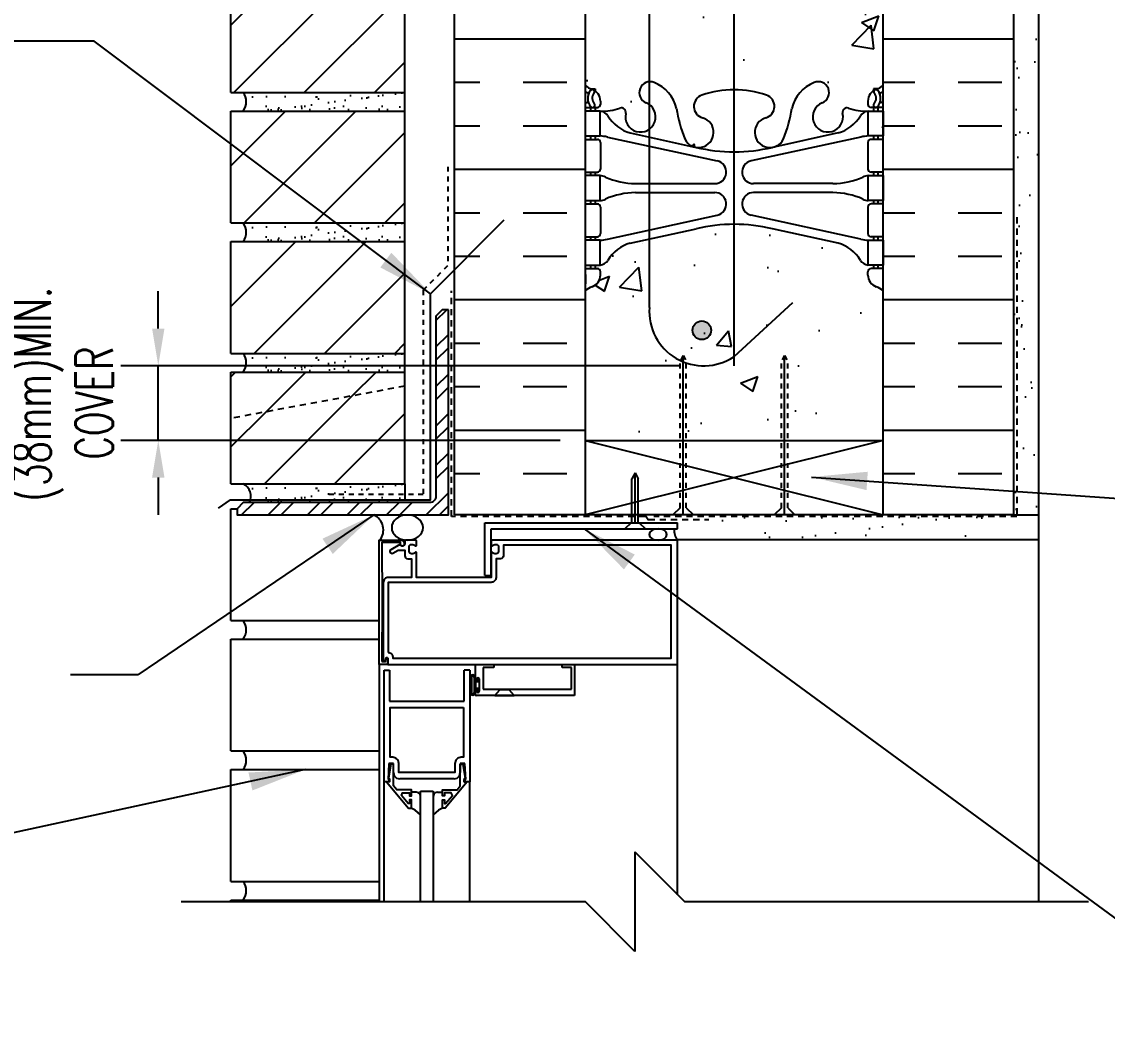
# Model space of a CAD drawing. Header units: inches. Extents: x -7.7 to 43.3, y 75.2 to 149.9.
# Drawn here: x 4.08 to 25.92, y 118.13 to 138.14 of the extents above; entities that cross this region are included whole.
import ezdxf

# ---------------------------------------------------------------- set-up
doc = ezdxf.new("R2010")
doc.units = ezdxf.units.IN
doc.header["$LTSCALE"] = 0.5
doc.header["$MEASUREMENT"] = 0
doc.linetypes.add('DASHED2', pattern=[0.375, 0.25, -0.125])
doc.linetypes.add('HIDDEN2', pattern=[0.1875, 0.125, -0.0625])
for name, color, linetype in [('HATCH', 12, 'Continuous'), ('Hidden2', 12, 'HIDDEN2'), ('LINE18', 9, 'Continuous'), ('line25', 2, 'Continuous'), ('LINE50', 5, 'Continuous'), ('LINE65', 3, 'Continuous'), ('LINE9', 9, 'Continuous'), ('TEXT', 4, 'Continuous'), ('Web_Edge', 9, 'Continuous')]:
    doc.layers.add(name, color=color, linetype=linetype)
doc.styles.add('DIM', font='romans.shx', dxfattribs={"width": 0.7})
doc.dimstyles.new('ext_12', dxfattribs={"dimscale": 12, "dimtxt": 0.09375, "dimasz": 0.09375, "dimexe": 0.09375, "dimexo": 0.0625, "dimgap": 0.0625, "dimtad": 1, "dimdec": 1, "dimzin": 2, "dimdsep": 46, "dimlunit": 4, "dimtxsty": 'DIM', "dimcen": 0.09, "dimdle": 0.09375, "dimclrt": 4, "dimadec": 0, "dimazin": 0, "dimtfac": 1, "dimtdec": 1, "dimtmove": 1, "dimatfit": 3, "dimfxl": 1, "dimfrac": 2, "dimtolj": 1, "dimtzin": 0, "dimarcsym": 0})
doc.dimstyles.new('ext_8', dxfattribs={"dimscale": 8, "dimtxt": 0.09375, "dimasz": 0.09375, "dimexe": 0.09375, "dimexo": 0.0625, "dimgap": 0.0625, "dimtad": 1, "dimdec": 6, "dimzin": 3, "dimdsep": 46, "dimlunit": 4, "dimtxsty": 'DIM', "dimcen": 0.09, "dimdle": 0.09375, "dimclrt": 4, "dimadec": 0, "dimazin": 0, "dimtfac": 1, "dimtdec": 6, "dimtmove": 2, "dimatfit": 3, "dimfxl": 1, "dimfrac": 2, "dimtolj": 1, "dimtzin": 0, "dimarcsym": 0})
pattern_1 = [(45, (-108.4953, -49.4303), (-0.707107, 0.707107), [])]

# ---------------------------------------------------------------- blocks, each defined once
blk = doc.blocks.new('*D1')
at = {"layer": 'Defpoints', "color": 0, "transparency": 16777216}
for p in [(6.83, 131.215), (17.802, 131.215), (15.416, 129.715)]:
    blk.add_point(p, dxfattribs=at)
at = {"layer": 'TEXT', "color": 0, "lineweight": -2, "transparency": 16777216}
for p, q in [((6.83, 131.965), (6.83, 132.715)), ((17.302, 131.215), (6.08, 131.215)), ((6.83, 129.715), (6.83, 131.215)), ((14.916, 129.715), (6.08, 129.715)), ((6.83, 128.965), (6.83, 128.215))]:
    blk.add_line(p, q, dxfattribs=at)
at = {"layer": 'TEXT', "color": 0, "transparency": 16777216}
for points in [[(6.705, 131.965), (6.955, 131.965), (6.83, 131.215)], [(6.705, 128.965), (6.955, 128.965), (6.83, 129.715)]]:
    blk.add_solid(points, dxfattribs=at)
at = {"layer": 'TEXT', "color": 4, "transparency": 16777216, "insert": (4.291, 130.465), "char_height": 0.75, "attachment_point": 5, "rotation": 90, "style": 'DIM'}
blk.add_mtext('\\A1;1 1/2" \\P (38mm)MIN. \\PCOVER', dxfattribs=at)

msp = doc.modelspace()

# ---------------------------------------------------------------- hatches: boundary and pattern name
at = {"layer": 'HATCH'}
h = msp.add_hatch(dxfattribs=at)
h.set_pattern_fill('AR-CONC', color=256, scale=0.5)
h.paths.add_polyline_path([(20.5060978, 86.5701202), (19.1842423, 86.8606158, 0.0577946906), (18.4161015, 86.9497023, 0.0577946906), (17.6479607, 86.8606158), (16.3261051, 86.5701202, 0.1963228336), (15.8769742, 86.2238605, -0.1889729321), (15.7211051, 86.129016), (15.6161051, 86.129016), (15.6161051, 86.059016), (15.6636051, 86.059016, -0.4142135624), (15.7261051, 85.996516), (15.7261051, 85.929016, -0.3178372452), (15.5594384, 85.6933137, 0.0824145898), (15.4161015, 85.6142073), (15.4161015, 84.0877083), (17.4161015, 84.0877083), (18.4161015, 85.0877083), (18.4161015, 83.0877083), (18.9951262, 83.6667331), (19.4161015, 84.0877083), (21.4161015, 84.0877083), (21.4161015, 85.6142073, 0.0824145898), (21.2727645, 85.6933137, -0.3178372452), (21.1060978, 85.929016), (21.1060978, 85.996516, -0.4142135624), (21.1685978, 86.059016), (21.2160978, 86.059016), (21.2160978, 86.129016), (21.1110978, 86.129016, -0.1889729321), (20.9552288, 86.2238605, 0.1963228336)])
h.paths.add_polyline_path([(21.0161015, 92.5615764), (20.9161015, 92.5615764), (20.9161015, 94.0768908, 0.2589583705), (20.6569609, 94.5436893, -0.3113104134), (20.6004014, 94.6738332, 2.1272927511), (20.1878158, 94.4493425, -1), (20.0243872, 94.0408195, -0.3253062267), (19.5578124, 94.7829854, 0.1048804382), (19.3854166, 95.5947968, 1.4229132431), (19.0519098, 95.127712, -0.7355925422), (19.0646946, 94.6696654, -0.0827551475), (18.4161015, 94.5615764, -0.0827551475), (17.7675083, 94.6696654, -0.7355925422), (17.7802932, 95.127712, 1.4229132431), (17.4467863, 95.5947968, 0.1048804382), (17.2743905, 94.7829854, -0.3253062267), (16.8078158, 94.0408195, -1), (16.6443872, 94.4493425, 2.1272927511), (16.2318015, 94.6738332, -0.3113104134), (16.175242, 94.5436893, 0.2589583705), (15.9161015, 94.0768908), (15.9161015, 92.5615764), (15.8161015, 92.5615764), (15.8161015, 92.5315764, -0.4142135624), (15.7661015, 92.4815764), (15.6400145, 92.4815764), (15.5911015, 92.3315764, -0.6), (15.4911015, 92.3315764), (15.4161015, 92.5615764), (15.4161015, 91.8328432), (15.4161015, 89.7438247, 0.0643975703), (15.5261051, 89.6778652), (15.6161051, 89.6778652), (15.6161051, 89.6361391, -0.2490694202), (15.7261051, 89.429016), (15.7261051, 89.361516, -0.4142135624), (15.6636051, 89.299016), (15.6161051, 89.299016), (15.6161051, 89.229016), (15.7211051, 89.229016, 0.1004604156), (16.1148036, 89.2861787, -0.6014354321), (16.234307, 89.1812954, 2.1820948247), (16.6443872, 89.3942048, -1), (16.8078158, 89.8027279, -0.2443795114), (17.2562236, 89.281971, 0.0531565226), (17.4220631, 88.6678894, 0.2232530871), (17.6223909, 88.5030355), (17.6420092, 88.4987241, 0.9554715931), (17.7802932, 89.0921941, -0.7355925422), (17.7675083, 89.5502406, -0.0827551475), (18.4161015, 89.6583297, -0.0827551475), (19.0646946, 89.5502406, -0.7355925422), (19.0519098, 89.0921941, 0.9554715931), (19.1901937, 88.4987241), (19.2098121, 88.5030355, 0.2232530871), (19.4101399, 88.6678894, 0.0531565226), (19.5759793, 89.281971, -0.2443795114), (20.0243872, 89.8027279, -1), (20.1878158, 89.3942048, 2.1820948247), (20.5978959, 89.1812954, -0.6014354321), (20.7173994, 89.2861787, 0.1004604156), (21.1110978, 89.229016), (21.2160978, 89.229016), (21.2160978, 89.299016), (21.1685978, 89.299016, -0.4142135624), (21.1060978, 89.361516), (21.1060978, 89.429016, -0.2490694202), (21.2160978, 89.6361391), (21.2160978, 89.6778652), (21.3060978, 89.6778652, 0.0643975703), (21.4161015, 89.7438247), (21.4161015, 91.8328432), (21.4161015, 92.5615764), (21.3411015, 92.3315764, -0.6), (21.2411015, 92.3315764), (21.1921884, 92.4815764), (21.0661015, 92.4815764, -0.4142135624), (21.0161015, 92.5315764)])
h.paths.add_polyline_path([(18.3011006, 96.5673857, 0.4135815914), (17.9261015, 96.9415764), (16.5411015, 96.9415764, 0.4142135624), (15.9161015, 96.3165764), (15.9161015, 95.7898486, 0.5490706968), (16.4500553, 95.4502037), (17.4623785, 95.923971, -0.0530942443), (17.9129196, 96.0791148, 0.3501185223)])
h.paths.add_polyline_path([(17.9129196, 97.9840379, -0.0530942443), (17.4623785, 98.1391818), (16.4500553, 98.612949, 0.5490706968), (15.9161015, 98.2733041), (15.9161015, 97.7465764, 0.4142135624), (16.5411015, 97.1215764), (17.9261015, 97.1215764, 0.4135815914), (18.3011006, 97.495767, 0.3501185224)])
h.paths.add_polyline_path([(20.9161015, 97.7465764), (20.9161015, 98.2733041, 0.5490706968), (20.3821476, 98.612949), (19.3698244, 98.1391818, -0.0530942443), (18.9192833, 97.9840379, 0.3501185223), (18.5311023, 97.495767, 0.4135815914), (18.9061015, 97.1215764), (20.2911015, 97.1215764, 0.4142135624)])
h.paths.add_polyline_path([(20.2911015, 96.9415764), (18.9061015, 96.9415764, 0.4135815914), (18.5311023, 96.5673857, 0.3501185223), (18.9192833, 96.0791148, -0.0530942443), (19.3698244, 95.923971), (20.3821476, 95.4502037, 0.5490706968), (20.9161015, 95.7898486), (20.9161015, 96.3165764, 0.4142135624)])
h.paths.add_polyline_path([(20.9161015, 100.5204932), (20.7961015, 100.7204932), (20.7961015, 100.8328432), (20.7961015, 100.9451932), (20.9161015, 101.1451932), (20.9161015, 102.286063, 0.2910966595), (20.6280399, 102.7389229), (19.3698244, 103.3277678, 0.1098692817), (18.4161015, 103.5398982, 0.1098692817), (17.4623785, 103.3277678), (16.204163, 102.7389229, 0.2910966595), (15.9161015, 102.286063), (15.9161015, 101.1451932), (16.0361015, 100.9451932), (16.0361015, 100.8328432), (16.0361015, 100.7204932), (15.9161015, 100.5204932), (15.9161015, 99.3796235, 0.2910966595), (16.204163, 98.9267636), (17.4623785, 98.3379187, 0.1098692817), (18.4161015, 98.1257883, 0.1098692817), (19.3698244, 98.3379187), (20.6280399, 98.9267636, 0.2910966595), (20.9161015, 99.3796235)])
h.paths.add_polyline_path([(18.3011006, 104.1699194, 0.4135815913), (17.9261015, 104.5441101), (16.5411015, 104.5441101, 0.4142135624), (15.9161015, 103.9191101), (15.9161015, 103.3923824, 0.5490706968), (16.4500553, 103.0527375), (17.4623785, 103.5265047, -0.0530942443), (17.9129196, 103.6816486, 0.1829837551), (18.207655, 103.8779278, 0.1570718047)])
h.paths.add_polyline_path([(18.3011006, 105.0983008, 0.3501185224), (17.9129196, 105.5865717, -0.0530942443), (17.4623785, 105.7417155), (16.4500553, 106.2154828, 0.5490706968), (15.9161015, 105.8758378), (15.9161015, 105.3491101, 0.4142135624), (16.5411015, 104.7241101), (17.9261015, 104.7241101, 0.4135815913)], flags=17)
h.paths.add_polyline_path([(20.9161015, 105.3491101), (20.9161015, 105.8758378, 0.5490706968), (20.3821476, 106.2154828), (19.3698244, 105.7417155, -0.0530942443), (18.9192833, 105.5865717, 0.3501185223), (18.5311023, 105.0983008, 0.4135815914), (18.9061015, 104.7241101), (20.2911015, 104.7241101, 0.4142135624)], flags=17)
h.paths.add_polyline_path([(20.9161015, 103.9191101, 0.4142135624), (20.2911015, 104.5441101), (18.9061015, 104.5441101, 0.4135815915), (18.5311023, 104.1699194, 0.3501185223), (18.9192833, 103.6816486, -0.0530942443), (19.3698244, 103.5265047), (20.3821476, 103.0527375, 0.5490706968), (20.9161015, 103.3923824)])
h.paths.add_polyline_path([(24.0411015, 109.8328432), (12.7911015, 109.8328432), (12.7911015, 105.8328432), (15.4161015, 103.2078432), (15.4161015, 107.5887956), (15.9161015, 107.5887956, 0.2589583705), (16.175242, 107.1219972, -0.3113104134), (16.2318015, 106.9918533, 2.1272927511), (16.6443872, 107.216344, -1), (16.8078158, 107.624867, -0.3253062267), (17.2743905, 106.8827011, 0.1048804382), (17.4467863, 106.0708897, 1.4229132431), (17.7802932, 106.5379745, -0.7355925422), (17.7675083, 106.996021, -0.0827551475), (18.4161015, 107.1041101, -0.0827551475), (19.0646946, 106.996021, -0.7355925422), (19.0519098, 106.5379745, 1.4229132431), (19.3854166, 106.0708897, 0.1048804382), (19.5578124, 106.8827011, -0.3253062267), (20.0243872, 107.624867, -1), (20.1878158, 107.216344, 2.1272927511), (20.6004014, 106.9918533, -0.3113104134), (20.6569609, 107.1219972, 0.2589583705), (20.9161015, 107.5887956), (21.4161015, 107.5887956), (21.4161015, 103.2072339), (24.0411015, 105.8328432)])
h.paths.add_polyline_path([(12.2911015, 109.8328432), (10.2983003, 109.8328432), (8.1036015, 109.8328432), (3.3695002, 109.6770951), (3.3695002, 107.8328432), (2.3695002, 106.8328432), (4.3695002, 106.8328432), (3.3695002, 105.8328432), (3.3695002, 103.6738489), (12.2911015, 103.9673624)])
h.paths.add_polyline_path([(33.4627027, 108.8328432), (33.4627027, 109.8328432), (24.5411015, 109.8328432), (24.5411015, 105.8322663), (33.4627027, 105.8328432), (33.4627027, 106.8328432), (34.4627027, 107.8328432), (32.4627027, 107.8328432)])
h.paths.add_polyline_path([(21.4161015, 132.7260064, 0.0824145898), (21.2727645, 132.8051129, -0.3178372452), (21.1060978, 133.0408152), (21.1060978, 133.1083152, -0.4142135624), (21.1685978, 133.1708152), (21.2160978, 133.1708152), (21.2160978, 133.2408152), (21.1110978, 133.2408152, -0.1889729321), (20.9552288, 133.3356597, 0.1963228336), (20.5060978, 133.6819194), (19.1842423, 133.972415, 0.0577946906), (18.4161015, 134.0615014, 0.0577946906), (17.6479607, 133.972415), (16.3261051, 133.6819194, 0.1963228336), (15.8769742, 133.3356597, -0.1889729321), (15.7211051, 133.2408152), (15.6161051, 133.2408152), (15.6161051, 133.1708152), (15.6636051, 133.1708152, -0.4142135624), (15.7261051, 133.1083152), (15.7261051, 133.0408152, -0.3178372452), (15.5594384, 132.8051129, 0.0824145898), (15.4161015, 132.7260064), (15.4161015, 129.7148277), (17.3265841, 129.7148277), (17.3265841, 131.3018726), (17.3890841, 131.4213813), (17.4515841, 131.3018726), (17.4515841, 129.7148277), (19.3671464, 129.7148277), (19.3671464, 131.3018726), (19.4296464, 131.4213813), (19.4921464, 131.3018726), (19.4921464, 129.7148277), (21.4161015, 129.7148277)])
h.paths.add_polyline_path([(21.4161015, 138.9446424), (21.4161015, 141.033661, 0.0643975703), (21.3060978, 141.0996205), (21.2160978, 141.0996205), (21.2160978, 141.1413465, -0.2490694202), (21.1060978, 141.3484697), (21.1060978, 141.4159697, -0.4142135624), (21.1685978, 141.4784697), (21.2160978, 141.4784697), (21.2160978, 141.5484697), (21.1110978, 141.5484697, 0.1004604156), (20.7173994, 141.4913069, -0.6014354321), (20.5978959, 141.5961903, 2.1820948247), (20.1878158, 141.3832808, -1), (20.0243872, 140.9747578, -0.2443795114), (19.5759793, 141.4955147, 0.0531565226), (19.4101399, 142.1095963, 0.2232530871), (19.2098121, 142.2744502), (19.1901937, 142.2787616, 0.9554715931), (19.0519098, 141.6852916, -0.7355925422), (19.0646946, 141.227245, -0.0827551475), (18.4161015, 141.119156, -0.0827551475), (17.7675083, 141.227245, -0.7355925422), (17.7802932, 141.6852916, 0.9554715931), (17.6420092, 142.2787616), (17.6223909, 142.2744502, 0.2232530871), (17.4220631, 142.1095963, 0.0531565226), (17.2562236, 141.4955147, -0.2443795114), (16.8078158, 140.9747578, -1), (16.6443872, 141.3832808, 2.1820948247), (16.234307, 141.5961903, -0.6014354319), (16.1148036, 141.4913069, 0.1004604157), (15.7211051, 141.5484697), (15.6161051, 141.5484697), (15.6161051, 141.4784697), (15.6636051, 141.4784697, -0.4142135624), (15.7261051, 141.4159697), (15.7261051, 141.3484697, -0.2490694202), (15.6161051, 141.1413465), (15.6161051, 141.0996205), (15.5261051, 141.0996205, 0.0643975703), (15.4161015, 141.033661), (15.4161015, 138.9446424), (15.4161015, 136.8556239, 0.0643975703), (15.5261051, 136.7896644), (15.6161051, 136.7896644), (15.6161051, 136.7479383, -0.2490694202), (15.7261051, 136.5408152), (15.7261051, 136.4733152, -0.4142135624), (15.6636051, 136.4108152), (15.6161051, 136.4108152), (15.6161051, 136.3408152), (15.7211051, 136.3408152, 0.1004604156), (16.1148036, 136.3979779, -0.6014354321), (16.234307, 136.2930946, 2.1820948247), (16.6443872, 136.506004, -1), (16.8078158, 136.9145271, -0.2443795114), (17.2562236, 136.3937702, 0.0531565226), (17.4220631, 135.7796886, 0.2232530871), (17.6223909, 135.6148347), (17.6420092, 135.6105233, 0.9554715931), (17.7802932, 136.2039933, -0.7355925422), (17.7675083, 136.6620398, -0.0827551475), (18.4161015, 136.7701289, -0.0827551475), (19.0646946, 136.6620398, -0.7355925422), (19.0519098, 136.2039933, 0.9554715931), (19.1901937, 135.6105233), (19.2098121, 135.6148347, 0.2232530871), (19.4101399, 135.7796886, 0.0531565226), (19.5759793, 136.3937702, -0.2443795114), (20.0243872, 136.9145271, -1), (20.1878158, 136.506004, 2.1820948247), (20.5978959, 136.2930946, -0.6014354323), (20.7173994, 136.3979779, 0.1004604156), (21.1110978, 136.3408152), (21.2160978, 136.3408152), (21.2160978, 136.4108152), (21.1685978, 136.4108152, -0.4142135624), (21.1060978, 136.4733152), (21.1060978, 136.5408152, -0.2490694202), (21.2160978, 136.7479383), (21.2160978, 136.7896644), (21.3060978, 136.7896644, 0.0643975703), (21.4161015, 136.8556239)])
h.paths.add_polyline_path([(21.1110978, 144.6484697), (21.2160978, 144.6484697), (21.2160978, 144.7184697), (21.1685978, 144.7184697, -0.4142135624), (21.1060978, 144.7809697), (21.1060978, 144.8484697, -0.3178372452), (21.2727645, 145.084172, 0.0824145898), (21.4161015, 145.1632784), (21.4161015, 147.9355848), (17.4161015, 147.9355848), (16.4161015, 148.9355848), (16.4161015, 146.9355848), (15.4161015, 147.9355848), (15.4161015, 145.1632784, 0.0824145898), (15.5594384, 145.084172, -0.3178372452), (15.7261051, 144.8484697), (15.7261051, 144.7809697, -0.4142135624), (15.6636051, 144.7184697), (15.6161051, 144.7184697), (15.6161051, 144.6484697), (15.7211051, 144.6484697, -0.1889729321), (15.8769742, 144.5536252, 0.1963228336), (16.3261051, 144.2073655), (17.6479607, 143.9168699, 0.0577946906), (18.4161015, 143.8277834, 0.0577946906), (19.1842423, 143.9168699), (20.5060978, 144.2073655, 0.1963228336), (20.9552288, 144.5536252, -0.1889729321)])
h = msp.add_hatch(dxfattribs=at)
h.set_pattern_fill('AR-SAND', color=256, scale=0.5, style=0)
h.set_pattern_definition([(37.5, (-2811.8135, -357.8431), (-0.03149668, 0.96341188), [0, -0.76, 0, -0.85, 0, -0.8125]), (7.5, (-2811.8135, -357.8431), (0.88488835, 1.41107303), [0, -0.41, 0, -0.685, 0, -0.2625]), (327.5, (-2812.4285, -357.8431), (1.55707093, 0.00282953), [0, -0.25, 0, -0.9, 0, -1.175]), (317.5, (-2812.4285, -357.8431), (1.5030633, 0.4388378), [0, -0.125, 0, -0.59, 0, -0.675])])
h.paths.add_polyline_path([(24.5411015, 135.0015948), (24.0411015, 135.0015948), (24.0411015, 129.7020107), (24.5411015, 129.7020107)])
h.paths.add_polyline_path([(24.0411015, 135.0015948), (24.5411015, 135.0015948), (24.5411015, 139.2389194), (24.0411015, 139.2389194), (24.0411015, 138.9446424)])
h.paths.add_polyline_path([(24.0411015, 139.2389194), (24.5411015, 139.2389194), (24.5411015, 147.9355848), (24.0411015, 147.9355848)])
h = msp.add_hatch(dxfattribs=at)
h.set_pattern_fill('INSUL', color=256, scale=7, style=0)
h.set_pattern_definition([(0, (-2686.079, -308.4563), (0, 2.625), []), (0, (-2686.079, -307.5813), (0, 2.625), [0.875, -0.875]), (0, (-2686.079, -306.7063), (0, 2.625), [0.875, -0.875])])
h.paths.add_polyline_path([(15.4161015, 138.9446424), (15.1661015, 138.9446424), (14.7286015, 138.9446424), (14.7286015, 139.4446424), (13.2286015, 139.4446424), (13.2286015, 138.9446424), (12.7911015, 138.9446424), (12.7911015, 128.2148277), (15.4161015, 128.2148277), (15.4161015, 129.7148277)])
h.paths.add_polyline_path([(24.0411015, 138.9446424), (23.6036015, 138.9446424), (23.6036015, 139.4446424), (22.1036015, 139.4446424), (22.1036015, 138.9446424), (21.6661015, 138.9446424), (21.4161015, 138.9446424), (21.4161015, 128.2148277), (24.0411015, 128.2148277)])
h = msp.add_hatch(dxfattribs=at)
h.set_pattern_fill('ANSI31', color=256, scale=8, style=0)
h.set_pattern_definition(pattern_1)
h.paths.add_polyline_path([(11.7911015, 136.7148277), (11.7911015, 138.9648277), (8.2911015, 138.9648277), (8.2911015, 136.7148277)])
h = msp.add_hatch(dxfattribs=at)
h.set_pattern_fill('AR-SAND', color=256, scale=0.25, style=0)
h.set_pattern_definition([(37.5, (-108.4953, -44.1803), (-0.01574834, 0.48170594), [0, -0.38, 0, -0.425, 0, -0.40625]), (7.5, (-108.4953, -44.1803), (0.4424442, 0.7055365), [0, -0.205, 0, -0.3425, 0, -0.13125]), (327.5, (-108.8028, -44.1803), (0.7785355, 0.0014148), [0, -0.125, 0, -0.45, 0, -0.5875]), (317.5, (-108.8028, -44.1803), (0.7515317, 0.2194189), [0, -0.0625, 0, -0.295, 0, -0.3375])])
h.paths.add_polyline_path([(11.7911015, 136.7148277), (8.5411015, 136.7148277, -0.3182332765), (8.5411015, 136.3398277), (11.7911015, 136.3398277)])
h = msp.add_hatch(dxfattribs=at)
h.set_pattern_fill('ANSI31', color=256, scale=8, style=0)
h.set_pattern_definition(pattern_1)
h.paths.add_polyline_path([(11.7911015, 134.0898277), (11.7911015, 136.3398277), (8.2911015, 136.3398277), (8.2911015, 134.0898277)])
h = msp.add_hatch(dxfattribs=at)
h.set_pattern_fill('AR-SAND', color=256, scale=0.25, style=0)
h.set_pattern_definition([(37.5, (-108.4953, -46.8053), (-0.01574834, 0.48170594), [0, -0.38, 0, -0.425, 0, -0.40625]), (7.5, (-108.4953, -46.8053), (0.4424442, 0.7055365), [0, -0.205, 0, -0.3425, 0, -0.13125]), (327.5, (-108.8028, -46.8053), (0.7785355, 0.0014148), [0, -0.125, 0, -0.45, 0, -0.5875]), (317.5, (-108.8028, -46.8053), (0.7515317, 0.2194189), [0, -0.0625, 0, -0.295, 0, -0.3375])])
h.paths.add_polyline_path([(11.7911015, 134.0898277), (8.5411015, 134.0898277, -0.3182332765), (8.5411015, 133.7148277), (11.7911015, 133.7148277)])
h = msp.add_hatch(dxfattribs=at)
h.set_pattern_fill('ANSI31', color=256, scale=8, style=0)
h.set_pattern_definition(pattern_1)
h.paths.add_polyline_path([(8.2911015, 131.4648277), (11.7911015, 131.4648277), (11.7911015, 133.7148277), (8.2911015, 133.7148277)])
h = msp.add_hatch(dxfattribs=at)
h.set_pattern_fill('ANSI32', color=256, scale=1.5, style=0)
h.set_pattern_definition([(45, (98.0256, -26.2187), (-0.3977476, 0.3977476), []), (45, (98.29076, -26.2187), (-0.3977476, 0.3977476), [])])
h.paths.add_polyline_path([(12.6661015, 128.2148277), (12.6661015, 132.3398277), (12.5411015, 132.3398277), (12.4161015, 132.2148277), (12.4161015, 128.5898277, -0.4142135624), (12.2911015, 128.4648277), (8.5411015, 128.4648277), (8.4161015, 128.3398277), (8.4161015, 128.2148277)])
h = msp.add_hatch(dxfattribs=at)
h.set_pattern_fill('AR-SAND', color=256, scale=0.25, style=0)
h.set_pattern_definition([(37.5, (-108.4953, -49.4303), (-0.01574834, 0.48170594), [0, -0.38, 0, -0.425, 0, -0.40625]), (7.5, (-108.4953, -49.4303), (0.4424442, 0.7055365), [0, -0.205, 0, -0.3425, 0, -0.13125]), (327.5, (-108.8028, -49.4303), (0.7785355, 0.0014148), [0, -0.125, 0, -0.45, 0, -0.5875]), (317.5, (-108.8028, -49.4303), (0.7515317, 0.2194189), [0, -0.0625, 0, -0.295, 0, -0.3375])])
h.paths.add_polyline_path([(11.7911015, 131.0898277), (11.7911015, 131.4648277), (8.5411015, 131.4648277, -0.3182332765), (8.5411015, 131.0898277)])
h = msp.add_hatch(dxfattribs=at)
h.set_pattern_fill('ANSI31', color=256, scale=8, style=0)
h.set_pattern_definition(pattern_1)
h.paths.add_polyline_path([(8.2911015, 130.1576708), (11.7911015, 130.8054622), (11.7911015, 131.0898277), (8.2911015, 131.0898277)])
h = msp.add_hatch(dxfattribs=at)
h.set_pattern_fill('ANSI31', color=256, scale=8, style=0)
h.set_pattern_definition(pattern_1)
h.paths.add_polyline_path([(8.2911015, 130.1576708), (8.2911015, 128.8398277), (11.7911015, 128.8398277), (11.7911015, 130.8054622)])
h = msp.add_hatch(dxfattribs=at)
h.set_pattern_fill('AR-SAND', color=256, scale=0.5, style=0)
h.set_pattern_definition([(37.5, (-44.9122, -30.9237), (-0.0314967, 0.963412), [0, -0.76, 0, -0.85, 0, -0.8125]), (7.5, (-44.9122, -30.9237), (0.884888, 1.411073), [0, -0.41, 0, -0.685, 0, -0.2625]), (327.5, (-45.5272, -30.9237), (1.557071, 0.0028295), [0, -0.25, 0, -0.9, 0, -1.175]), (317.5, (-45.5272, -30.9237), (1.503063, 0.438838), [0, -0.125, 0, -0.59, 0, -0.675])])
edge = h.paths.add_edge_path()
edge.add_line((17.275865, 128.2148277), (17.275865, 127.9335777))
edge.add_arc((17.3606763, 127.8216614), 0.1404215, 127.15520351, 229.53544065)
edge.add_line((17.2695459, 127.7148277), (24.5411015, 127.7148277))
edge.add_line((24.5411015, 127.7148277), (24.5411015, 129.7020107))
edge.add_line((24.5411015, 129.7020107), (24.0411015, 129.7020107))
edge.add_line((24.0411015, 129.7020107), (24.0411015, 128.2148277))
edge.add_line((24.0411015, 128.2148277), (17.275865, 128.2148277))
h = msp.add_hatch(dxfattribs=at)
h.set_pattern_fill('AR-SAND', color=256, scale=0.25, style=0)
h.set_pattern_definition([(37.5, (-108.4953, -52.0553), (-0.01574834, 0.48170594), [0, -0.38, 0, -0.425, 0, -0.40625]), (7.5, (-108.4953, -52.0553), (0.4424442, 0.7055365), [0, -0.205, 0, -0.3425, 0, -0.13125]), (327.5, (-108.8028, -52.0553), (0.7785355, 0.0014148), [0, -0.125, 0, -0.45, 0, -0.5875]), (317.5, (-108.8028, -52.0553), (0.7515317, 0.2194189), [0, -0.0625, 0, -0.295, 0, -0.3375])])
h.paths.add_polyline_path([(11.7911015, 128.8398277), (8.5411015, 128.8398277, -0.3182332765), (8.5411015, 128.4648277), (11.7911015, 128.4648277)])
at = {"layer": 'LINE65'}
msp.add_hatch(color=256, dxfattribs=at).paths.add_polyline_path([(17.9527927, 131.9295091, 1), (17.5777927, 131.9295091, 1)])

# ---------------------------------------------------------------- linework, layer by layer
at = {"layer": 'HATCH'}
for p, q in [((20.5018698, 135.9028171), (20.5018698, 135.9028171)), ((21.3973295, 134.9270646), (21.3973295, 134.9270646)), ((16.5718503, 133.6778109), (16.5718503, 133.6778109)), ((17.3890841, 128.2148277), (17.3890841, 131.4213813)), ((19.4296464, 128.2148277), (19.4296464, 131.4213813)), ((21.4161015, 129.7148277), (15.4161015, 128.2148277)), ((15.4161015, 129.7148277), (21.4161015, 128.2148277)), ((16.4224563, 128.0585777), (16.4224563, 129.0585777)), ((24.5411015, 127.7148277), (24.5411015, 120.4335777))]:
    msp.add_line(p, q, dxfattribs=at)
at = {"layer": 'HATCH', "color": 6, "linetype": 'DASHED2'}
for p, q in [((12.7286015, 128.182057), (12.7286015, 132.7227447)), ((16.6324766, 128.182057), (12.7286015, 128.182057)), ((16.6624766, 128.149557), (16.6624766, 128.152057)), ((16.6924766, 128.119557), (17.9029506, 128.119557))]:
    msp.add_line(p, q, dxfattribs=at)
at = {"layer": 'HATCH', "color": 12}
for p, q in [((11.27599, 125.2064324), (11.27599, 120.4335777)), ((17.275865, 120.5738141), (17.275865, 125.2064533)), ((11.3716553, 120.4335777), (11.3716553, 122.8411989)), ((13.0956553, 120.4335777), (13.0956553, 122.8411989))]:
    msp.add_line(p, q, dxfattribs=at)
at = {"layer": 'HATCH', "color": 12, "linetype": 'Continuous'}
for p, q in [((12.0196043, 122.6377619), (11.9211553, 122.6377619)), ((12.0644893, 122.6255749), (12.0196043, 122.6377619)), ((12.0644893, 122.6255749), (12.0196043, 122.6377619)), ((12.0964643, 122.5935999), (12.0644893, 122.6255749)), ((12.0964643, 122.5935999), (12.0644893, 122.6255749)), ((12.1086513, 122.5487149), (12.0964643, 122.5935999)), ((12.1086513, 122.5487149), (12.0964643, 122.5935999)), ((12.3708463, 122.5935999), (12.3586593, 122.5487149)), ((12.3708463, 122.5935999), (12.3586593, 122.5487149)), ((12.4028213, 122.6255749), (12.3708463, 122.5935999)), ((12.4028213, 122.6255749), (12.3708463, 122.5935999)), ((12.4477073, 122.6377619), (12.4028213, 122.6255749)), ((12.4477073, 122.6377619), (12.4028213, 122.6255749)), ((12.4477073, 122.6377619), (12.5461553, 122.6377619)), ((11.9982633, 122.2751399), (11.9208443, 122.3117499)), ((11.9982633, 122.2751399), (11.9208443, 122.3117499)), ((12.5464703, 122.3117499), (12.4687413, 122.2751399)), ((12.5464703, 122.3117499), (12.4687413, 122.2751399)), ((12.1086553, 122.1775143), (11.9982633, 122.2751399)), ((12.0624333, 122.2183909), (11.9982633, 122.2751399)), ((12.4687413, 122.2751399), (12.3586553, 122.1786495)), ((12.4687413, 122.2751399), (12.4039963, 122.2183909))]:
    msp.add_line(p, q, dxfattribs=at)
at = {"layer": 'HATCH', "color": 6, "linetype": 'DASHED2'}
msp.add_lwpolyline([(24.1036015, 134.2021152), (24.1036015, 128.1835777), (16.7970514, 128.1835777)], dxfattribs=at)
at = {"layer": 'HATCH', "color": 12}
for centre, radius, start, end in [((11.0173105, 127.9083781), 0.3412135, 323.71627926, 63.91162696), ((17.5211865, 127.8981405), 0.3113304, 173.46414263, 218.00304887)]:
    msp.add_arc(centre, radius, start, end, dxfattribs=at)
at = {"layer": 'HATCH', "color": 6, "linetype": 'DASHED2'}
for centre, start, end in [((16.6324766, 128.152057), 0, 90), ((16.6924766, 128.149557), 180, 270)]:
    msp.add_arc(centre, 0.03, start, end, dxfattribs=at)
at = {"layer": 'HATCH'}
for centre in [(8.2763406, 125.9023277), (8.2763406, 123.2773277), (8.2763406, 120.6523277)]:
    msp.add_arc(centre, 0.3244296, 324.69439705, 35.30560295, dxfattribs=at)
at = {"layer": 'HATCH', "color": 12, "extrusion": (0, 0, -1)}
for centre, major_axis, ratio in [((11.8415505, 127.9595572), (0.3160899, 0), 0.8007338432), ((16.8852607, 127.8201077), (-0.1784102, 0), 0.6370397001)]:
    msp.add_ellipse(centre, major_axis=major_axis, ratio=ratio, start_param=-4.7123889804, end_param=1.5707963268, dxfattribs=at)
at = {"layer": 'Hidden2'}
for p, q in [((12.6552656, 135.2209663), (12.6552656, 133.2325196)), ((12.1612259, 132.7384799), (12.6552656, 133.2325196)), ((12.1612259, 132.7384799), (12.1612259, 128.6243275)), ((12.1612259, 128.6243275), (10.1612259, 128.6243275))]:
    msp.add_line(p, q, dxfattribs=at)
at = {"layer": 'LINE18', "linetype": 'HIDDEN2'}
for p, q in [((17.3890841, 131.4213813), (17.3265841, 131.3018726)), ((17.3265841, 128.3585458), (17.3265841, 131.3018726)), ((17.3890841, 131.4213813), (17.4515841, 131.3018726)), ((17.4515841, 128.3585458), (17.4515841, 131.3018726)), ((19.4296464, 131.4213813), (19.3671464, 131.3018726)), ((19.3671464, 128.3585458), (19.3671464, 131.3018726)), ((19.4296464, 131.4213813), (19.4921464, 131.3018726)), ((19.4921464, 128.3585458), (19.4921464, 131.3018726))]:
    msp.add_line(p, q, dxfattribs=at)
at = {"layer": 'LINE18'}
for p, q in [((16.4224563, 129.0585777), (16.3599563, 128.939069)), ((16.3599563, 128.0585777), (16.3599563, 128.939069)), ((16.4224563, 129.0585777), (16.4849563, 128.939069)), ((16.4849563, 128.0585777), (16.4849563, 128.939069)), ((17.3265841, 128.3585458), (17.1828659, 128.2148277)), ((17.4515841, 128.3585458), (17.5953022, 128.2148277)), ((19.3671464, 128.3585458), (19.2234282, 128.2148277)), ((19.4921464, 128.3585458), (19.6358645, 128.2148277)), ((13.400865, 128.0585777), (17.275865, 128.0585777)), ((13.400865, 126.9960419), (13.400865, 128.0585777)), ((16.3412382, 128.0585777), (16.2162382, 127.9335777)), ((16.5036745, 128.0585777), (16.6286745, 127.9335777)), ((17.275865, 127.9335777), (17.275865, 128.0585777)), ((13.525865, 126.9960419), (13.525865, 127.9335777)), ((13.525865, 127.9335777), (17.275865, 127.9335777)), ((24.5411015, 127.7148277), (24.5411015, 123.3470569)), ((13.400865, 126.9960419), (13.525865, 126.9960419)), ((13.2029736, 125.2064324), (13.5779751, 125.1998824)), ((13.2029736, 125.2064324), (13.2029736, 124.8984324)), ((13.3689751, 125.1444324), (13.3689751, 124.7064324)), ((13.5779751, 125.1444324), (13.3689751, 125.1444324)), ((13.5779751, 125.1998824), (13.5779751, 125.1444324)), ((14.9529751, 125.2020724), (15.2029751, 125.2064324)), ((14.9529751, 125.1444324), (14.9529751, 125.2020724)), ((15.1409751, 125.1444324), (14.9529751, 125.1444324)), ((15.1409751, 124.7064324), (15.1409751, 125.1444324)), ((15.2029751, 125.2064324), (15.2029751, 124.5814324)), ((11.3716553, 122.8411989), (11.3716553, 125.0911949)), ((11.3716553, 125.0911949), (11.4836553, 125.0911949)), ((11.4836553, 125.0911949), (11.4836553, 124.4661949)), ((12.9836553, 124.4661949), (12.9836553, 125.0911949)), ((13.0956553, 125.0911949), (12.9836553, 125.0911949)), ((13.0956553, 125.0911949), (13.0956553, 122.8411989)), ((13.1092236, 124.9474534), (13.1092236, 124.6354513)), ((13.1292236, 124.9474534), (13.1292236, 124.6354513)), ((13.1832236, 124.9474534), (13.1832236, 124.6354513)), ((13.2032236, 124.9474534), (13.2032236, 124.6354513)), ((13.2622236, 124.8684324), (13.2622236, 124.9264324)), ((13.2772236, 124.9264324), (13.2622236, 124.9264324)), ((13.2772236, 124.8534324), (13.2772236, 124.9264324)), ((13.2622236, 124.8684324), (13.2032236, 124.8684324)), ((13.2032236, 124.7144324), (13.2622236, 124.7144324)), ((13.2772236, 124.8534324), (13.2212236, 124.8534324)), ((13.2212236, 124.7294324), (13.2212236, 124.8534324)), ((13.2212236, 124.7294324), (13.2772236, 124.7294324)), ((13.2369736, 124.8984324), (13.2369736, 124.9164324)), ((13.2622236, 124.6564324), (13.2622236, 124.7144324)), ((13.2772236, 124.6564324), (13.2772236, 124.7294324)), ((13.2829736, 124.9164324), (13.2829736, 124.6664324)), ((13.3689751, 124.7064324), (15.1409751, 124.7064324)), ((13.2029736, 124.6844324), (13.2029736, 124.6124324)), ((15.2029751, 124.5814324), (13.2339736, 124.5814324)), ((13.2369736, 124.6664324), (13.2369736, 124.6844324)), ((13.2622236, 124.6564324), (13.2772236, 124.6564324)), ((13.6040846, 124.5809324), (13.9890844, 124.5809324)), ((13.6040848, 124.5809325), (13.7015848, 124.6930934)), ((13.8915842, 124.6930934), (13.7015849, 124.6930934)), ((13.9890843, 124.5809325), (13.8915844, 124.6930934)), ((11.4836553, 124.4661949), (12.9836553, 124.4661949)), ((11.4679073, 123.2151989), (11.4516553, 122.8911989)), ((11.5616553, 123.2151989), (11.4679073, 123.2151989)), ((11.5616553, 123.0286989), (11.5616553, 123.2151989)), ((12.9056553, 123.2151989), (12.9056553, 123.0286989)), ((12.9994073, 123.2151989), (12.9056553, 123.2151989)), ((13.0156553, 122.8911989), (12.9994073, 123.2151989)), ((11.5616633, 123.0286989), (11.5786963, 122.9656149)), ((11.5786963, 122.9656149), (11.6235323, 122.9207619)), ((12.8437223, 122.9207269), (12.8885923, 122.9655749)), ((12.8885923, 122.9655749), (12.9056473, 123.0286789)), ((11.4836553, 122.8411989), (11.3716553, 122.8411989)), ((11.4516553, 122.8911989), (11.4836553, 122.8911989)), ((11.4836553, 122.8911989), (11.4836553, 122.8411989)), ((11.6235323, 122.9207619), (11.6866123, 122.9037069)), ((12.7806553, 122.9036989), (11.6866553, 122.9036989)), ((12.7806123, 122.9037069), (12.8437223, 122.9207269)), ((12.9836553, 122.8411989), (12.9836553, 122.8911989)), ((12.9836553, 122.8911989), (13.0156553, 122.8911989)), ((13.0956553, 122.8411989), (12.9836553, 122.8411989)), ((12.1086553, 120.4335777), (12.1086553, 122.6536989)), ((12.1086553, 122.6536989), (12.3586553, 122.6536989)), ((12.3586553, 122.6536989), (12.3586553, 120.4335777))]:
    msp.add_line(p, q, dxfattribs=at)
for points in [[(11.32599, 125.2664324), (11.39899, 125.2664324), (11.4097552, 125.3066088, -0.3394542589), (11.4290737, 125.3214324), (11.43899, 125.3214324), (11.43899, 125.2064324), (11.27599, 125.2064324), (11.27599, 127.7064324), (11.71999, 127.7064324, -0.4142135624), (11.77999, 127.6464324), (11.77999, 127.6264324, -1), (11.69999, 127.6264324), (11.69999, 127.6564324), (11.32599, 127.6564324), (11.33599, 126.4564324)], [(11.875865, 127.5704533, -0.4142135624), (11.925865, 127.6204533), (11.9363734, 127.6204533, -0.1997729274), (12.0002234, 127.5938819, 0.6693764951), (12.025865, 127.6044533), (12.025865, 127.6864533, 0.4142135624), (12.005865, 127.7064533), (11.819865, 127.7064533, 0.4142135624), (11.789865, 127.6764533), (11.789865, 127.6364533, -0.8490904587), (11.6924942, 127.6204533), (11.509865, 127.5150123, 1), (11.549865, 127.4457303), (11.6550404, 127.5064533), (11.789865, 127.5064533), (11.789865, 127.3924533, 0.4142135624), (11.849865, 127.3324533), (11.925865, 127.3324533), (11.925865, 126.9564533), (11.456865, 126.9564533, 0.4142135624), (11.356865, 126.8564533), (11.356865, 125.2674533), (11.396865, 125.2674533), (11.4147931, 125.3343617, -0.876976463), (11.446865, 125.3301394), (11.446865, 125.2064533), (17.275865, 125.2064533), (17.275865, 127.7064533), (13.545865, 127.7064533, 0.4142135624), (13.525865, 127.6864533), (13.525865, 127.6044533, 0.6693764951), (13.5515067, 127.5938819, -0.1997729274), (13.6153567, 127.6204533), (13.625865, 127.6204533, -0.4142135624), (13.675865, 127.5704533), (13.675865, 127.4824533, -0.4142135624), (13.625865, 127.4324533), (13.6153567, 127.4324533, -0.1997729274), (13.5515067, 127.4590247, 0.6693764951), (13.525865, 127.4484533), (13.525865, 126.9564533), (12.025865, 126.9564533), (12.025865, 127.4484533, 0.6693764951), (12.0002234, 127.4590247, -0.1997729274), (11.9363734, 127.4324533), (11.925865, 127.4324533, -0.4142135624), (11.875865, 127.4824533)], [(11.456865, 125.4464533, -0.4142135624), (11.546865, 125.3564533), (11.546865, 125.3314533), (17.150865, 125.3314533), (17.150865, 127.6064533), (13.775865, 127.6064533), (13.775865, 127.3914533, -0.4142135624), (13.715865, 127.3314533), (13.625865, 127.3314533), (13.625865, 126.9564533, -0.4142135624), (13.525865, 126.8564533), (11.456865, 126.8564533)]]:
    msp.add_lwpolyline(points, format="xyb", close=True, dxfattribs=at)
for points in [[(12.9706553, 124.3411949), (12.9706553, 123.3401989), (12.9216553, 123.3401989), (12.9216553, 123.3401909), (12.8585573, 123.3231509), (12.8137043, 123.2782969), (12.7966633, 123.2151989), (12.7966553, 123.2151989), (12.7966553, 123.0286989), (11.6706553, 123.0286989), (11.6706553, 123.2151989), (11.6706473, 123.2151559), (11.6536273, 123.2782659), (11.6087803, 123.3231359), (11.5456753, 123.3401909), (11.5456553, 123.3401989), (11.4966553, 123.3401989), (11.4966553, 124.3411949), (11.9211553, 124.3411949)], [(11.4235333, 122.8411989), (11.8631553, 122.3111989), (11.9211553, 122.3111989), (11.9211553, 122.4801989), (11.8811553, 122.4801989), (11.8811553, 122.4079349), (11.8576953, 122.4079349), (11.7211833, 122.5706279), (11.7456953, 122.6231989), (11.8811553, 122.6231989), (11.8811553, 122.5641989), (11.9211553, 122.5641989), (11.9211553, 122.6821989), (11.6275653, 122.6821989), (11.5616553, 122.7607419), (11.5616553, 123.1971989), (11.5096553, 123.1971989), (11.4606553, 122.9251989), (11.4606553, 122.9051989), (11.4836553, 122.9051989), (11.4836553, 122.8411989)], [(13.0437773, 122.8411989), (12.6041553, 122.3111989), (12.5461553, 122.3111989), (12.5461553, 122.4801989), (12.5861553, 122.4801989), (12.5861553, 122.4079349), (12.6096163, 122.4079349), (12.7461323, 122.5706279), (12.7216163, 122.6231989), (12.5861553, 122.6231989), (12.5861553, 122.5641989), (12.5461553, 122.5641989), (12.5461553, 122.6821989), (12.8397503, 122.6821989), (12.9056553, 122.7607419), (12.9056553, 123.1971989), (12.9576553, 123.1971989), (13.0066553, 122.9251989), (13.0066553, 122.9051989), (12.9836553, 122.9051989), (12.9836553, 122.8411989)]]:
    msp.add_lwpolyline(points, close=True, dxfattribs=at)
for centre, radius, start, end in [((13.1562236, 124.9474534), 0.047, 0, 180), ((13.1562236, 124.9474534), 0.027, 0, 180), ((13.2599736, 124.9164324), 0.023, 0, 180), ((13.2199736, 124.8984324), 0.017, 180, 0), ((13.1562236, 124.6354513), 0.047, 180, 0), ((13.1562236, 124.6354513), 0.027, 180, 0), ((13.2199736, 124.6844324), 0.017, 0, 180), ((13.2339736, 124.6124324), 0.031, 180, 270), ((13.2599736, 124.6664324), 0.023, 180, 0)]:
    msp.add_arc(centre, radius, start, end, dxfattribs=at)
at = {"layer": 'line25'}
for p, q in [((8.2911015, 136.7148277), (8.2911015, 138.9648277)), ((11.7911015, 128.8398277), (11.7911015, 138.9648277)), ((15.4161015, 138.9446424), (15.4161015, 128.2148277)), ((21.4161015, 128.2148277), (21.4161015, 138.9446424)), ((8.2911015, 136.7148277), (11.7911015, 136.7148277)), ((8.2911015, 136.3398277), (11.7911015, 136.3398277)), ((8.2911015, 134.0898277), (8.2911015, 136.3398277)), ((8.2911015, 134.0898277), (11.7911015, 134.0898277)), ((8.2911015, 133.7148277), (11.7911015, 133.7148277)), ((8.2911015, 131.4648277), (8.2911015, 133.7148277)), ((8.2911015, 131.4648277), (11.7911015, 131.4648277)), ((8.2911015, 128.8398277), (8.2911015, 131.0898277)), ((8.2911015, 131.0898277), (11.7911015, 131.0898277)), ((15.4161015, 129.7148277), (21.4161015, 129.7148277)), ((8.2911015, 128.8398277), (11.7911015, 128.8398277)), ((11.7911015, 128.8398277), (11.7911015, 128.5156782)), ((24.0411015, 128.2148277), (15.4161015, 128.2148277))]:
    msp.add_line(p, q, dxfattribs=at)
at = {"layer": 'line25', "color": 12}
for p, q in [((8.2911015, 126.0898277), (8.2911015, 128.3398277)), ((8.2911015, 128.3398277), (8.4161015, 128.3398277)), ((8.2911015, 126.0898277), (11.27599, 126.0898277)), ((8.2911015, 123.4648277), (8.2911015, 125.7148277)), ((8.2911015, 125.7148277), (11.27599, 125.7148277)), ((8.2911015, 123.4648277), (11.27599, 123.4648277)), ((8.2911015, 120.8398277), (8.2911015, 123.0898277)), ((8.2911015, 123.0898277), (11.27599, 123.0898277)), ((8.2911015, 120.8398277), (11.27599, 120.8398277)), ((8.2911015, 120.4648277), (11.27599, 120.4648277)), ((8.2911015, 120.4335777), (8.2911015, 120.4648277))]:
    msp.add_line(p, q, dxfattribs=at)
at = {"layer": 'LINE50'}
for p, q in [((12.7911015, 128.2148277), (12.7911015, 137.2148277)), ((15.4161015, 128.2148277), (12.7911015, 128.2148277))]:
    msp.add_line(p, q, dxfattribs=at)
for points in [[(12.7911015, 128.2148277), (12.7911015, 138.9446424), (13.2286015, 138.9446424), (13.2286015, 139.4446424), (14.7286015, 139.4446424), (14.7286015, 138.9446424), (15.1661015, 138.9446424), (15.4161015, 138.9446424)], [(24.0411015, 128.2148277), (24.0411015, 138.9446424), (23.6036015, 138.9446424), (23.6036015, 139.4446424), (22.1036015, 139.4446424), (22.1036015, 138.9446424), (21.6661015, 138.9446424), (21.4161015, 138.9446424)]]:
    msp.add_lwpolyline(points, dxfattribs=at)
at = {"layer": 'LINE65'}
for p, q in [((18.4093652, 147.9446424), (18.4093652, 131.2148277)), ((16.7099705, 132.3881187), (16.7099705, 144.7185923)), ((19.5885655, 132.4824043), (18.4088135, 131.3981206))]:
    msp.add_line(p, q, dxfattribs=at)
msp.add_circle((17.7652927, 131.9295091), 0.1875, dxfattribs=at)
msp.add_arc((17.802299, 132.3099496), 1.0951219, 175.90677852, 303.63036406, dxfattribs=at)
at = {"layer": 'LINE9'}
for p, q in [((24.5411015, 147.9355848), (24.5411015, 127.7148277)), ((24.0411015, 128.2148277), (24.5411015, 128.2148277)), ((24.5411015, 127.7148277), (17.2695459, 127.7148277)), ((16.4161015, 121.4335777), (16.4161015, 119.4335777)), ((16.4161015, 121.4335777), (17.4161015, 120.4335777)), ((7.2911015, 120.4335777), (15.4161015, 120.4335777)), ((16.4161015, 119.4335777), (15.4161015, 120.4335777)), ((17.4161015, 120.4335777), (25.5411015, 120.4335777))]:
    msp.add_line(p, q, dxfattribs=at)
at = {"layer": 'LINE9', "linetype": 'DASHED2'}
msp.add_line((11.7911015, 130.8054622), (8.2911015, 130.1576708), dxfattribs=at)
at = {"layer": 'LINE9'}
msp.add_lwpolyline([(8.0411407, 128.3480903), (8.2841116, 128.5156782), (12.3081279, 128.5156782), (12.3081279, 132.6656782), (13.7911015, 134.1486518)], dxfattribs=at)
at = {"layer": 'LINE9', "color": 9}
msp.add_lwpolyline([(12.6661015, 132.3398277), (12.5411015, 132.3398277), (12.4161015, 132.2148277), (12.4161015, 128.5898277, -0.4142135624), (12.2911015, 128.4648277), (8.5411015, 128.4648277), (8.4161015, 128.3398277), (8.4161015, 128.2148277), (12.6661015, 128.2148277)], format="xyb", close=True, dxfattribs=at)
at = {"layer": 'LINE9'}
for centre, radius, start, end in [((8.2763406, 136.5273277), 0.3244296, 324.69439705, 35.30560295), ((8.2763406, 133.9023277), 0.3244296, 324.69439705, 35.30560295), ((8.2763406, 131.2773277), 0.3244296, 324.69439705, 35.30560295), ((8.4111382, 128.5881732), 0.2832321, 334.18333417, 62.68656348)]:
    msp.add_arc(centre, radius, start, end, dxfattribs=at)
at = {"layer": 'TEXT'}
for points in [[(16.7099705, 137.6510793, 0, 0.36, 0), (17.759213, 137.6510793, 0, 0, 0), (29.8582759, 137.6510793, 0, 0, 0)], [(24.1852476, 132.0301476, 0, 0.36, 0), (25.2248047, 132.0301476, 0, 0, 0), (34.0576176, 132.0301476, 0, 0, 0)]]:
    msp.add_lwpolyline(points, format="xyseb", dxfattribs=at)
at = {"layer": 'Web_Edge'}
for p, q in [((15.5261051, 136.7896644), (15.6161051, 136.7896644)), ((15.6161051, 136.7896644), (15.6161051, 136.7479383)), ((21.3060978, 136.7896644), (21.2160978, 136.7896644)), ((21.2160978, 136.7896644), (21.2160978, 136.7479383)), ((15.4161015, 136.5108152), (15.4579806, 136.5108152)), ((15.7261051, 136.5408152), (15.7261051, 136.4733152)), ((21.1060978, 136.5408152), (21.1060978, 136.4733152)), ((21.4161015, 136.5108152), (21.3742223, 136.5108152)), ((15.4161015, 136.4108152), (15.6636051, 136.4108152)), ((15.5261051, 136.4108152), (15.5261051, 136.3408152)), ((15.6161051, 136.4108152), (15.6161051, 136.3408152)), ((21.4161015, 136.4108152), (21.1685978, 136.4108152)), ((21.2160978, 136.4108152), (21.2160978, 136.3408152)), ((21.3060978, 136.4108152), (21.3060978, 136.3408152)), ((16.3261051, 135.899711), (17.6479607, 135.6092154)), ((20.5060978, 135.899711), (19.1842423, 135.6092154)), ((15.4161015, 135.7708152), (15.6636051, 135.7708152)), ((15.5261051, 135.8408152), (15.5261051, 135.7708152)), ((15.6161051, 135.8408152), (15.6161051, 135.7708152)), ((15.7261051, 135.7083152), (15.7261051, 135.1733152)), ((15.865105, 135.8170125), (18.0763402, 135.3354546)), ((20.967098, 135.8170125), (18.7558627, 135.3354546)), ((21.1060978, 135.7083152), (21.1060978, 135.1733152)), ((21.4161015, 135.7708152), (21.1685978, 135.7708152)), ((21.2160978, 135.8408152), (21.2160978, 135.7708152)), ((21.3060978, 135.8408152), (21.3060978, 135.7708152)), ((15.4161015, 135.1108152), (15.6636051, 135.1108152)), ((15.5261051, 135.1108152), (15.5261051, 135.0408152)), ((15.6161051, 135.1108152), (15.6161051, 135.0408152)), ((21.4161015, 135.1108152), (21.1685978, 135.1108152)), ((21.2160978, 135.1108152), (21.2160978, 135.0408152)), ((21.3060978, 135.1108152), (21.3060978, 135.0408152)), ((16.430831, 134.8808152), (18.0269727, 134.8808152)), ((20.4013719, 134.8808152), (18.8052302, 134.8808152)), ((15.5261051, 134.5408152), (15.5261051, 134.4708152)), ((15.6161051, 134.5408152), (15.6161051, 134.4708152)), ((16.430831, 134.7008152), (18.0269727, 134.7008152)), ((20.4013719, 134.7008152), (18.8052302, 134.7008152)), ((21.2160978, 134.5408152), (21.2160978, 134.4708152)), ((21.3060978, 134.5408152), (21.3060978, 134.4708152)), ((15.4161015, 134.4708152), (15.6636051, 134.4708152)), ((15.7261051, 134.4083152), (15.7261051, 133.8733152)), ((21.1060978, 134.4083152), (21.1060978, 133.8733152)), ((21.4161015, 134.4708152), (21.1685978, 134.4708152)), ((15.865105, 133.7646179), (18.0763402, 134.2461758)), ((20.967098, 133.7646179), (18.7558627, 134.2461758)), ((16.3261051, 133.6819194), (17.6479607, 133.972415)), ((20.5060978, 133.6819194), (19.1842423, 133.972415)), ((15.4161015, 133.8108152), (15.6636051, 133.8108152)), ((15.5261051, 133.8108152), (15.5261051, 133.7408152)), ((15.6161051, 133.8108152), (15.6161051, 133.7408152)), ((21.4161015, 133.8108152), (21.1685978, 133.8108152)), ((21.2160978, 133.8108152), (21.2160978, 133.7408152)), ((21.3060978, 133.8108152), (21.3060978, 133.7408152)), ((15.5261051, 133.2408152), (15.5261051, 133.1708152)), ((15.6161051, 133.2408152), (15.6161051, 133.1708152)), ((21.2160978, 133.2408152), (21.2160978, 133.1708152)), ((21.3060978, 133.2408152), (21.3060978, 133.1708152)), ((15.4161015, 133.1708152), (15.6636051, 133.1708152)), ((15.4261051, 133.0508152), (15.4261051, 132.8647451)), ((15.7261051, 133.0408152), (15.7261051, 133.1083152)), ((21.1060978, 133.0408152), (21.1060978, 133.1083152)), ((21.4161015, 133.1708152), (21.1685978, 133.1708152)), ((21.4060978, 133.0508152), (21.4060978, 132.8647451))]:
    msp.add_line(p, q, dxfattribs=at)
for points in [[(15.4211051, 135.8408152), (15.7211051, 135.8408152), (15.7211051, 136.3408152), (15.4211051, 136.3408152)], [(21.4110978, 135.8408152), (21.1110978, 135.8408152), (21.1110978, 136.3408152), (21.4110978, 136.3408152)], [(15.4211051, 134.5408152), (15.7211051, 134.5408152), (15.7211051, 135.0408152), (15.4211051, 135.0408152)], [(21.4110978, 134.5408152), (21.1110978, 134.5408152), (21.1110978, 135.0408152), (21.4110978, 135.0408152)], [(15.4211051, 133.2408152), (15.7211051, 133.2408152), (15.7211051, 133.7408152), (15.4211051, 133.7408152)], [(21.4110978, 133.2408152), (21.1110978, 133.2408152), (21.1110978, 133.7408152), (21.4110978, 133.7408152)]]:
    msp.add_lwpolyline(points, close=True, dxfattribs=at)
msp.add_lwpolyline([(21.402629, 136.0106117, -0.1064936633), (21.402629, 136.0251746)], format="xyb", dxfattribs=at)
msp.add_lwpolyline([(21.402629, 136.0106117, -0.1064936633), (21.402629, 136.0251746)], format="xyb", dxfattribs=at)
for centre, radius, start, end in [((15.7261051, 137.247922), 0.5, 231.6833368, 250.52877936), ((15.7261051, 137.247922), 0.6, 238.89067372, 245.07477071), ((15.7198125, 136.5953746), 0.25, 140.114512, 222.46086784), ((15.5620461, 136.7262713), 0.0450092, 319.18789923, 141.44800068), ((15.4761051, 136.5408152), 0.25, 0, 70.52877936), ((16.7261015, 136.7102656), 0.22, 68.19625201, 248.19625201), ((16.5311015, 136.2228233), 0.745, 13.26522148, 68.19625201), ((18.4161015, 134.7701289), 2, 90, 108.92296391), ((18.4161015, 134.7701289), 2, 71.07703609, 90), ((20.3011015, 136.2228233), 0.745, 111.80374799, 166.73477852), ((20.1061015, 136.7102656), 0.22, 291.80374799, 111.80374799), ((21.3560978, 136.5408152), 0.25, 109.47122064, 180), ((21.2701568, 136.7262713), 0.0450092, 38.55199932, 220.81210077), ((21.1060978, 137.247922), 0.5, 289.47122064, 308.3166632), ((21.1123904, 136.5953746), 0.25, 317.53913216, 39.885488), ((21.1060978, 137.247922), 0.6, 294.92522929, 301.10932628), ((15.4579806, 136.5308152), 0.02, 270, 14.1540658), ((15.4648153, 136.6856697), 0.02, 340.79160221, 65.07477071), ((15.7198125, 136.5953746), 0.16, 140.0000772, 222.46086784), ((16.5311015, 136.2228233), 0.305, 166.67950567, 68.19625201), ((17.8453395, 136.4350105), 0.24, 108.92296391, 254.27465405), ((18.9868634, 136.4350105), 0.24, 285.72534595, 71.07703609), ((20.3011015, 136.2228233), 0.305, 111.80374799, 13.32049433), ((21.1123904, 136.5953746), 0.16, 317.53913216, 39.9999228), ((21.3673877, 136.6856697), 0.02, 114.92522929, 199.20839779), ((21.3742223, 136.5308152), 0.02, 165.8459342, 270), ((15.5685761, 136.4569819), 0.045, 222.46086784, 42.46086784), ((15.6636051, 136.4733152), 0.0625, 270, 0), ((15.777138, 137.3392441), 1, 266.78786644, 289.90670316), ((15.6780467, 136.0945511), 0.25, 37.27766183, 80.08230222), ((16.1467283, 136.3138304), 0.09, 346.67950567, 108.8651388), ((20.219065, 136.8644837), 3, 189.02726741, 201.19838998), ((16.613138, 136.8644837), 3, 338.80161002, 350.97273259), ((20.6854746, 136.3138304), 0.09, 71.1348612, 193.32049433), ((21.0550649, 137.3392441), 1, 250.09329684, 273.21213356), ((21.1541562, 136.0945511), 0.25, 99.91769778, 142.72233817), ((21.1685978, 136.4733152), 0.0625, 180, 270), ((21.2636268, 136.4569819), 0.045, 137.53913216, 317.53913216), ((16.5254765, 136.6227262), 0.75, 210.15498047, 254.58380911), ((17.6976302, 135.9104088), 0.305, 205.37817318, 74.27465405), ((19.1345728, 135.9104088), 0.305, 105.72534595, 334.62182682), ((20.3067264, 136.6227262), 0.75, 285.41619089, 329.84501953), ((15.6636051, 135.7083152), 0.0625, 0, 90), ((15.6304563, 134.8449323), 1, 76.42908795, 84.79906908), ((21.2017466, 134.8449323), 1, 95.20093092, 103.57091205), ((21.1685978, 135.7083152), 0.0625, 90, 180), ((18.4161015, 138.8762871), 3.3561582, 256.76915084, 270), ((18.4161015, 138.8762871), 3.3561582, 270, 283.23084916), ((18.0269727, 135.1108152), 0.23, 270, 77.60550866), ((18.8052302, 135.1108152), 0.23, 102.39449134, 270), ((15.6636051, 135.1733152), 0.0625, 270, 0), ((15.7169823, 134.8221315), 0.2187225, 60.49374659, 88.91995366), ((16.4609808, 136.4805311), 1.6, 246.56733889, 268.92027732), ((20.3712221, 136.4805311), 1.6, 271.07972268, 293.43266111), ((21.1152206, 134.8221315), 0.2187225, 91.08004634, 119.50625341), ((21.1685978, 135.1733152), 0.0625, 180, 270), ((15.7169823, 134.7594988), 0.2187225, 271.08004634, 299.50625341), ((15.7169823, 134.7594988), 0.2187225, 271.08004634, 299.50625341), ((16.4609808, 133.1010993), 1.6, 91.07972268, 113.43266111), ((16.4609808, 133.1010993), 1.6, 91.07972268, 113.43266111), ((18.0269727, 134.4708152), 0.23, 282.39449134, 90), ((18.8052302, 134.4708152), 0.23, 90, 257.60550866), ((20.3712221, 133.1010993), 1.6, 66.56733889, 88.92027732), ((20.3712221, 133.1010993), 1.6, 66.56733889, 88.92027732), ((21.1152206, 134.7594988), 0.2187225, 240.49374659, 268.91995366), ((21.1152206, 134.7594988), 0.2187225, 240.49374659, 268.91995366), ((15.6636051, 134.4083152), 0.0625, 0, 90), ((21.1685978, 134.4083152), 0.0625, 90, 180), ((18.4161015, 130.7053432), 3.3561582, 90, 103.23084916), ((18.4161015, 130.7053432), 3.3561582, 76.76915084, 90), ((15.6636051, 133.8733152), 0.0625, 270, 0), ((15.6304563, 134.7366981), 1, 275.20093092, 283.57091205), ((16.5254765, 132.9589041), 0.75, 105.41619089, 149.84501953), ((20.3067264, 132.9589041), 0.75, 30.15498047, 74.58380911), ((21.2017466, 134.7366981), 1, 256.42908795, 264.79906908), ((21.1685978, 133.8733152), 0.0625, 180, 270), ((15.6780467, 133.4870792), 0.25, 279.91769778, 322.72233817), ((21.1541562, 133.4870792), 0.25, 217.27766183, 260.08230222), ((15.4061051, 133.0508152), 0.02, 0, 60.01197546), ((15.4761051, 133.0408152), 0.25, 289.47122064, 360), ((15.6636051, 133.1083152), 0.0625, 360, 90), ((21.1685978, 133.1083152), 0.0625, 90, 180), ((21.3560978, 133.0408152), 0.25, 180, 250.52877936), ((21.4260978, 133.0508152), 0.02, 119.98802454, 180), ((15.7261051, 132.3337084), 0.6, 121.07295091, 121.10932628), ((15.7261051, 132.3337084), 0.5, 109.47122064, 128.3166632), ((15.4061051, 132.8647451), 0.02, 301.07295091, 0), ((21.1060978, 132.3337084), 0.5, 51.6833368, 70.52877936), ((21.4260978, 132.8647451), 0.02, 180, 238.92704909), ((21.1060978, 132.3337084), 0.6, 58.89067372, 58.92704909)]:
    msp.add_arc(centre, radius, start, end, dxfattribs=at)

# ---------------------------------------------------------------- dimensions: what is measured, and where the dimension line sits
at = {"layer": 'TEXT'}
dim = msp.add_linear_dim(base=(6.829878, 131.2148277), p1=(15.4161015, 129.7148277), p2=(17.802299, 131.2148277), angle=90, text='<> \\P (38mm)MIN. \\PCOVER', dimstyle='ext_8', dxfattribs=at)
dim.commit()
dim.dimension.update_dxf_attribs({"geometry": '*D1', "text_midpoint": (4.2914951, 130.4648277), "dimtype": 160})

# ---------------------------------------------------------------- leaders
for points in [[(12.3081279, 132.6656782), (5.5372293, 137.7454944), (2.6488398, 137.7454944)], [(19.9689128, 128.9772171), (29.2465691, 128.3272493), (32.0591328, 128.3272493)], [(11.1673615, 128.2148277), (6.4214666, 124.9947428), (5.0648966, 124.9947428)], [(15.400865, 127.9335777), (28.5862232, 118.2577181), (31.3987869, 118.2577181)], [(9.7835457, 123.0898277), (3.8487545, 121.8020254), (0.6033777, 121.8020254)]]:
    msp.add_leader(points, dimstyle='ext_12', override={"dimgap": 0.0625, "dimtad": 0}, dxfattribs=at)

doc.saveas('drawing.dxf')
